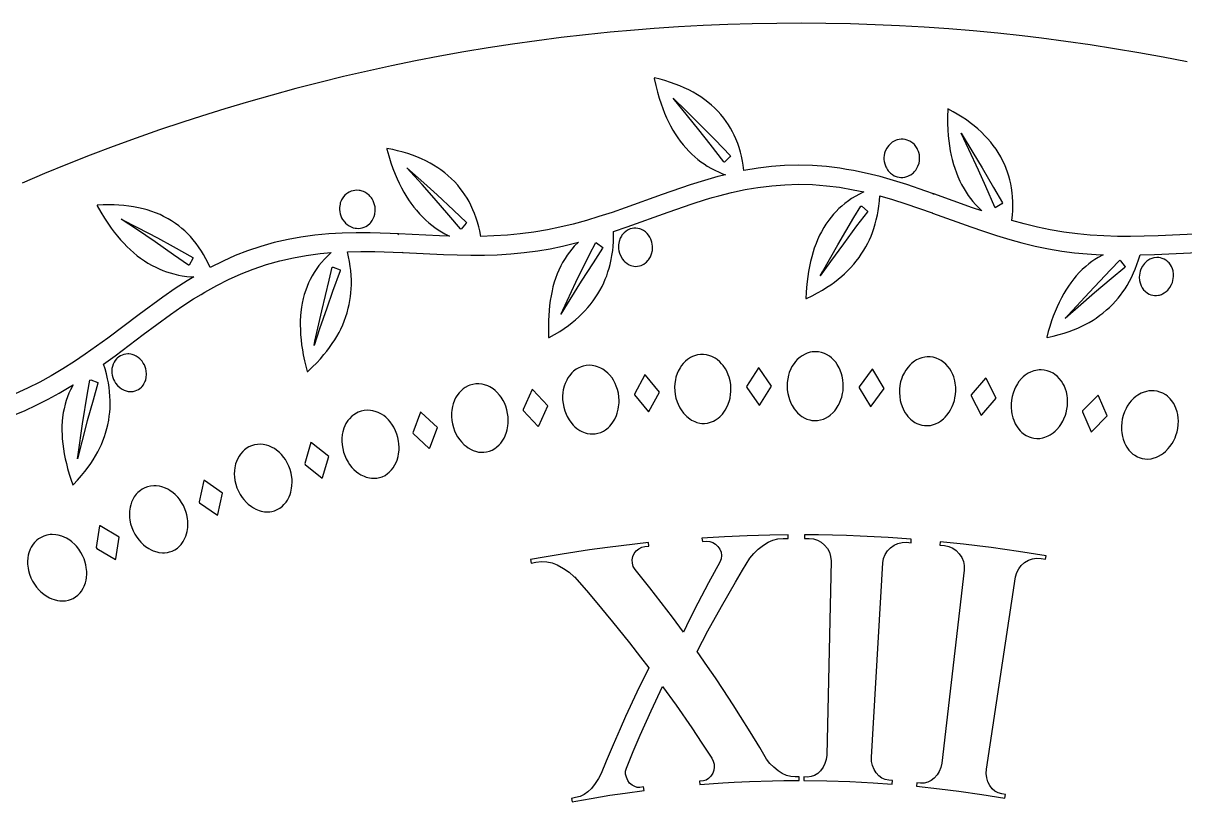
# Model space of a CAD drawing. Header units: millimetres. Extents: x 0 to 240, y 0 to 240.
# Drawn here: x 72.7 to 143.5, y 192.5 to 240 of the extents above; entities that cross this region are included whole.
import ezdxf

# ---------------------------------------------------------------- set-up
doc = ezdxf.new("R2010")
doc.units = ezdxf.units.MM
for name, color, linetype in [('FORME', 5, 'CONTINUOUS'), ('MOTIF-C02', 1, 'CONTINUOUS'), ('TEXTE-C03', 1, 'CONTINUOUS')]:
    doc.layers.add(name, color=color, linetype=linetype)

msp = doc.modelspace()

# ---------------------------------------------------------------- linework, layer by layer
at = {"layer": 'FORME'}
msp.add_lwpolyline([(143.6865, 237.6391), (142.2147, 237.9259), (140.7393, 238.1942), (139.2607, 238.4442), (137.7791, 238.6756), (136.2948, 238.8885), (134.8079, 239.0829), (133.6167, 239.2249), (132.1258, 239.3858), (130.633, 239.528), (129.1385, 239.6515), (127.6426, 239.7564), (126.1455, 239.8425), (124.6475, 239.91), (123.1487, 239.9587), (121.6495, 239.9887), (120.15, 239.9999), (118.6504, 239.9924), (117.1511, 239.9662), (115.6522, 239.9212), (114.154, 239.8575), (112.6567, 239.7751), (111.1606, 239.674), (109.9646, 239.5796), (108.4711, 239.4449), (106.9795, 239.2915), (105.4898, 239.1195), (104.0024, 238.9289), (102.5175, 238.7197), (101.0353, 238.4919), (99.5561, 238.2457), (98.0801, 237.981), (96.6075, 237.6979), (95.1386, 237.3964), (93.6736, 237.0766), (92.2126, 236.7384), (90.756, 236.3821), (89.304, 236.0076), (87.8567, 235.6149), (86.4145, 235.2042), (84.9775, 234.7756), (83.546, 234.3289), (82.4049, 233.9588), (80.9838, 233.4801), (79.5688, 232.9837), (78.1601, 232.4697), (76.7579, 231.938), (75.3625, 231.3889), (73.9741, 230.8225), (72.5929, 230.2387)], dxfattribs=at)
at = {"layer": 'MOTIF-C02'}
for points in [[(144.5657, 227.1435), (141.9172, 227.0226), (141.0715, 226.9949), (140.2276, 226.9812), (139.4417, 226.9855), (138.6018, 227.0108), (137.7647, 227.0636), (136.9866, 227.1391), (136.1566, 227.2483), (135.3315, 227.3895), (134.5656, 227.5467), (133.7505, 227.7441), (132.9957, 227.9515), (133.0285, 228.2935), (133.0429, 228.5398), (133.0501, 228.8479), (133.0467, 229.0942), (133.0304, 229.4013), (133.0075, 229.646), (132.9658, 229.9499), (132.9219, 230.1909), (132.8684, 230.4296), (132.8052, 230.6653), (132.7323, 230.8978), (132.6498, 231.1264), (132.5578, 231.3509), (132.4298, 231.6251), (132.3172, 231.8387), (132.1643, 232.0983), (132.0328, 232.2997), (131.8576, 232.5434), (131.7092, 232.7316), (131.5141, 232.9586), (131.351, 233.1334), (131.1389, 233.3435), (130.9185, 233.5445), (130.6905, 233.7363), (130.4555, 233.9195), (130.2143, 234.0941), (129.9674, 234.2604), (129.6644, 234.4496), (129.4068, 234.5988), (129.0923, 234.7683), (129.0752, 234.7323), (129.0633, 234.3007), (129.0658, 233.869), (129.0802, 233.4994), (129.1067, 233.1307), (129.1385, 232.8245), (129.1798, 232.5197), (129.231, 232.2167), (129.2925, 231.9162), (129.3495, 231.6778), (129.4307, 231.3831), (129.504, 231.1503), (129.6062, 230.8637), (129.6966, 230.6384), (129.8204, 230.3626), (129.9283, 230.1471), (130.0739, 229.8848), (130.199, 229.6811), (130.3314, 229.4835), (130.4711, 229.2921), (130.6177, 229.1073), (130.7708, 228.9293), (130.9302, 228.7584), (131.1567, 228.5377), (130.586, 228.7339), (128.2392, 229.5776), (128.2101, 229.5563), (128.2083, 229.5317), (128.2071, 229.589), (127.7467, 229.7497), (126.5906, 230.1429), (125.7732, 230.3981), (124.9485, 230.6317), (124.1718, 230.8259), (123.3321, 231.0042), (122.9091, 231.0767), (122.4855, 231.1475), (121.6897, 231.2451), (120.8331, 231.3095), (119.9742, 231.33), (119.1155, 231.3058), (118.316, 231.2458), (117.5202, 231.1482), (116.6455, 230.9995), (116.5986, 231.3425), (116.5559, 231.5852), (116.4915, 231.886), (116.4309, 232.1243), (116.3433, 232.4186), (116.2635, 232.6506), (116.1512, 232.9355), (116.0512, 233.1588), (115.9423, 233.3774), (115.8243, 233.5908), (115.6975, 233.7987), (115.562, 234.0006), (115.4179, 234.196), (115.2264, 234.4309), (115.0645, 234.6108), (114.8518, 234.8256), (114.6739, 234.989), (114.4428, 235.1827), (114.2513, 235.3292), (114.0045, 235.5019), (113.8016, 235.6317), (113.5419, 235.784), (113.2762, 235.9251), (113.0051, 236.0557), (112.7293, 236.1761), (112.4494, 236.2867), (112.1658, 236.3878), (111.8215, 236.4974), (111.5316, 236.5794), (111.1808, 236.6671), (111.1722, 236.6282), (111.2633, 236.2063), (111.3683, 235.7878), (111.4701, 235.4325), (111.5834, 235.0809), (111.6871, 234.7914), (111.7997, 234.5055), (111.9215, 234.2239), (112.0529, 233.9471), (112.1651, 233.7296), (112.3144, 233.4632), (112.4413, 233.255), (112.6093, 233.0017), (112.7512, 232.8051), (112.938, 232.5674), (113.0948, 232.3845), (113.2999, 232.1654), (113.471, 231.9982), (113.648, 231.8386), (113.8306, 231.6869), (114.0186, 231.5432), (114.2115, 231.4079), (114.409, 231.2809), (114.6616, 231.1339), (114.8679, 231.0257), (115.1303, 230.9021), (115.3434, 230.8122), (115.5144, 230.7481), (115.057, 230.6331), (114.2322, 230.3997), (113.3606, 230.1269), (111.6498, 229.5386), (109.398, 228.7281), (108.5981, 228.4523), (107.7957, 228.1905), (107.0434, 227.963), (106.2334, 227.7396), (105.418, 227.5433), (104.6521, 227.386), (103.8268, 227.2458), (102.9968, 227.1375), (102.2186, 227.062), (101.3814, 227.0103), (100.5991, 226.9861), (100.5296, 227.3226), (100.4708, 227.5621), (100.3868, 227.8586), (100.311, 228.093), (100.2049, 228.3818), (100.1108, 228.6088), (99.9815, 228.8869), (99.8685, 229.1042), (99.747, 229.3165), (99.6172, 229.5232), (99.479, 229.7238), (99.3327, 229.918), (99.1786, 230.1054), (98.9755, 230.3296), (98.8049, 230.5006), (98.5823, 230.7036), (98.3973, 230.8573), (98.158, 231.0385), (97.9607, 231.1747), (97.7075, 231.334), (97.5001, 231.453), (97.2355, 231.5912), (96.9656, 231.7182), (96.6911, 231.8344), (96.4127, 231.9402), (96.1307, 232.0359), (95.8457, 232.1221), (95.5004, 232.2136), (95.2103, 232.2803), (94.8598, 232.3495), (94.854, 232.31), (94.97, 231.8941), (95.0996, 231.4823), (95.2223, 231.1334), (95.3562, 230.7888), (95.4769, 230.5056), (95.6062, 230.2265), (95.7444, 229.9521), (95.8918, 229.6831), (96.0165, 229.4721), (96.181, 229.2144), (96.3196, 229.0136), (96.5018, 228.7698), (96.6545, 228.5812), (96.8542, 228.3542), (97.0208, 228.18), (97.2372, 227.9722), (97.4168, 227.8145), (97.6016, 227.6647), (97.7915, 227.523), (97.986, 227.3895), (98.1848, 227.2647), (98.3875, 227.1483), (98.6691, 227.0041), (98.0658, 227.0234), (95.5746, 227.138), (95.5531, 227.109), (95.5586, 227.085), (95.5405, 227.1394), (95.0533, 227.1572), (93.8326, 227.1922), (92.9763, 227.1951), (92.1194, 227.1752), (91.3199, 227.1319), (90.465, 227.0547), (90.0394, 226.9993), (89.6137, 226.9421), (88.8246, 226.8009), (87.987, 226.6098), (87.1603, 226.3763), (86.3468, 226.1001), (85.6005, 225.8071), (84.8689, 225.4793), (84.0769, 225.0794), (83.931, 225.3933), (83.8186, 225.6125), (83.6684, 225.8811), (83.5402, 226.091), (83.3698, 226.3464), (83.2251, 226.5445), (83.0339, 226.7836), (82.8725, 226.9675), (82.704, 227.1443), (82.5284, 227.3135), (82.3459, 227.4747), (82.1569, 227.6277), (81.9616, 227.7721), (81.7094, 227.9401), (81.5016, 228.0642), (81.2351, 228.2067), (81.017, 228.3105), (80.739, 228.4274), (80.5128, 228.511), (80.226, 228.6033), (79.9939, 228.6675), (79.7009, 228.7364), (79.4054, 228.793), (79.1078, 228.8379), (78.8088, 228.8716), (78.5087, 228.8948), (78.208, 228.9079), (77.8466, 228.9111), (77.5455, 228.904), (77.1844, 228.8843), (77.1876, 228.8446), (77.399, 228.4684), (77.6227, 228.0994), (77.8247, 227.7898), (78.0366, 227.4873), (78.2211, 227.2413), (78.4129, 227.0013), (78.6123, 226.7681), (78.8195, 226.5423), (78.9908, 226.3675), (79.212, 226.1569), (79.3946, 225.9955), (79.6298, 225.8029), (79.8234, 225.6568), (80.0719, 225.4848), (80.2757, 225.3562), (80.5362, 225.2073), (80.749, 225.0979), (80.9651, 224.9976), (81.1844, 224.9065), (81.4064, 224.8246), (81.6306, 224.7522), (81.8567, 224.689), (82.1415, 224.623), (82.3705, 224.5805), (82.6577, 224.5396), (82.8878, 224.5166), (83.0701, 224.5058), (82.667, 224.261), (81.9476, 223.7949), (81.1952, 223.2773), (79.7337, 222.2109), (77.8209, 220.7727), (77.1378, 220.2733), (76.4482, 219.7866), (75.7964, 219.3474), (75.0882, 218.8952), (74.3669, 218.4673), (73.6814, 218.0913), (72.9341, 217.714), (72.1728, 217.3659)], [(71.9786, 216.0228), (72.743, 216.3428), (73.4948, 216.69), (74.1844, 217.0389), (74.8624, 217.4112), (75.5753, 217.8358), (75.7097, 217.9225), (75.5474, 217.6123), (75.453, 217.4017), (75.3679, 217.1861), (75.2924, 216.966), (75.2265, 216.7418), (75.1576, 216.4565), (75.1134, 216.2247), (75.0715, 215.9314), (75.0483, 215.6946), (75.0319, 215.3962), (75.0286, 215.1562), (75.0361, 214.8553), (75.051, 214.6141), (75.0801, 214.3126), (75.1202, 214.0114), (75.1706, 213.7109), (75.2306, 213.4115), (75.2995, 213.1134), (75.3767, 212.8168), (75.4795, 212.4631), (75.5729, 212.1703), (75.6935, 211.8213), (75.7261, 211.8319), (75.9826, 212.1038), (76.2306, 212.3862), (76.4354, 212.6371), (76.6321, 212.8966), (76.7893, 213.1199), (76.9397, 213.3495), (77.0828, 213.5858), (77.2177, 213.8289), (77.3193, 214.0283), (77.438, 214.2837), (77.5256, 214.4929), (77.6255, 214.7604), (77.6973, 214.9789), (77.7761, 215.2575), (77.8301, 215.4845), (77.8859, 215.7728), (77.9208, 216.0066), (77.9469, 216.243), (77.964, 216.4815), (77.9723, 216.7216), (77.9716, 216.9629), (77.962, 217.205), (77.9378, 217.5081), (77.9088, 217.7504), (77.861, 218.0527), (77.8139, 218.2935), (77.7444, 218.5927), (77.6635, 218.8897), (77.5723, 219.1834), (78.2758, 219.6996), (79.979, 220.9884), (80.8136, 221.608), (81.6563, 222.2209), (82.354, 222.7024), (83.0652, 223.1654), (83.5162, 223.4404), (83.7424, 223.5771), (84.484, 223.9916), (85.1918, 224.3499), (85.9665, 224.6997), (86.7049, 224.9899), (87.5099, 225.2632), (88.3282, 225.4935), (89.1572, 225.6817), (89.9382, 225.8207), (90.781, 225.9304), (91.4578, 225.9906), (91.2108, 225.7609), (91.0503, 225.5957), (90.859, 225.3797), (90.7139, 225.1993), (90.5431, 224.9646), (90.4154, 224.7697), (90.2962, 224.5685), (90.1857, 224.3616), (90.0842, 224.1492), (89.9918, 223.9317), (89.9089, 223.7096), (89.8183, 223.4261), (89.7564, 223.1952), (89.692, 222.9023), (89.6507, 222.665), (89.6116, 222.3655), (89.5898, 222.1241), (89.5741, 221.8207), (89.5704, 221.577), (89.5761, 221.2717), (89.5928, 220.9662), (89.6197, 220.6608), (89.6562, 220.356), (89.7015, 220.0519), (89.7552, 219.7489), (89.8297, 219.3868), (89.992, 218.7283), (90.0254, 218.7375), (90.3038, 218.9984), (90.5745, 219.2702), (90.7996, 219.5127), (91.0174, 219.7641), (91.1927, 219.981), (91.3619, 220.2047), (91.5241, 220.4355), (91.6788, 220.6736), (91.7967, 220.8692), (91.936, 221.1205), (92.0407, 221.3267), (92.1622, 221.591), (92.2515, 221.8074), (92.3527, 222.084), (92.4249, 222.3097), (92.5035, 222.5971), (92.5569, 222.8308), (92.6017, 223.0674), (92.6376, 223.3065), (92.6645, 223.5477), (92.6824, 223.7905), (92.6915, 224.0346), (92.6904, 224.3408), (92.6798, 224.586), (92.6548, 224.8924), (92.6256, 225.1369), (92.5782, 225.4413), (92.5192, 225.744), (92.4484, 226.0469), (93.2672, 226.0637), (94.115, 226.0585), (95.8059, 226.0015), (95.8004, 226.0256), (95.8396, 226), (98.3057, 225.88), (99.1428, 225.8503), (99.9781, 225.8345), (100.8113, 225.838), (101.587, 225.8609), (102.4153, 225.9113), (103.24, 225.9918), (104.0607, 226.102), (104.8226, 226.232), (105.5802, 226.3881), (106.3866, 226.5836), (106.5406, 226.6269), (106.294, 226.3783), (106.1417, 226.2049), (105.9969, 226.0239), (105.8599, 225.8359), (105.7308, 225.6411), (105.5809, 225.3887), (105.4703, 225.1803), (105.3438, 224.9124), (105.2518, 224.6929), (105.1482, 224.4126), (105.0743, 224.1842), (104.9928, 223.8944), (104.9359, 223.6596), (104.8748, 223.3629), (104.8244, 223.0633), (104.784, 222.7613), (104.7531, 222.4575), (104.7311, 222.1523), (104.7175, 221.8462), (104.7114, 221.4779), (104.7143, 221.1705), (104.7267, 220.8015), (104.761, 220.802), (105.0863, 220.9862), (105.4065, 221.183), (105.6761, 221.3624), (105.9406, 221.5524), (106.1566, 221.7194), (106.368, 221.8945), (106.5743, 222.0782), (106.775, 222.2707), (106.9309, 222.4312), (107.1195, 222.6403), (107.2649, 222.8144), (107.4392, 223.0405), (107.5722, 223.2282), (107.7296, 223.4712), (107.8482, 223.6721), (107.9864, 223.9312), (108.0887, 224.1444), (108.1833, 224.3626), (108.27, 224.5854), (108.3486, 224.8124), (108.4191, 225.0432), (108.4813, 225.2774), (108.5475, 225.5741), (108.5912, 225.8143), (108.6347, 226.1171), (108.6606, 226.3611), (108.6824, 226.6676), (108.6927, 226.9752), (108.692, 227.2827), (109.5165, 227.5687), (112.0132, 228.4723), (113.4899, 228.9815), (114.2986, 229.236), (114.7062, 229.3531), (115.1146, 229.4688), (115.8831, 229.6626), (116.714, 229.8401), (117.235, 229.9299), (117.4959, 229.9738), (118.3392, 230.0797), (119.1304, 230.1394), (119.9802, 230.1633), (120.83, 230.1422), (121.6776, 230.0777), (122.465, 229.9802), (123.3027, 229.8366), (123.9672, 229.6947), (123.6634, 229.548), (123.4614, 229.4375), (123.2149, 229.2875), (123.023, 229.1579), (122.7906, 228.9839), (122.6112, 228.8352), (122.438, 228.6782), (122.2714, 228.5131), (122.1118, 228.34), (121.9594, 228.1594), (121.8147, 227.9716), (121.6446, 227.7274), (121.5173, 227.5251), (121.3695, 227.2641), (121.2601, 227.0495), (121.1344, 226.7749), (121.0425, 226.5506), (120.938, 226.2653), (120.8626, 226.0335), (120.7781, 225.7401), (120.704, 225.4432), (120.6397, 225.1435), (120.5847, 224.8415), (120.5384, 224.5375), (120.5004, 224.2321), (120.4649, 223.8642), (120.4431, 223.5567), (120.4258, 223.1871), (120.4605, 223.1861), (120.8034, 223.3533), (121.1423, 223.5333), (121.4288, 223.6986), (121.7111, 223.8747), (121.9425, 224.0302), (122.1701, 224.1942), (122.3931, 224.3669), (122.6111, 224.5487), (122.7814, 224.701), (122.9886, 224.8999), (123.1494, 225.0662), (123.3434, 225.2829), (123.4925, 225.4634), (123.6708, 225.6978), (123.8063, 225.8923), (123.9662, 226.1437), (124.0861, 226.3513), (124.1985, 226.5642), (124.3033, 226.7821), (124.4001, 227.0047), (124.4889, 227.2314), (124.5695, 227.462), (124.6587, 227.7548), (124.7208, 227.9923), (124.7872, 228.2925), (124.8314, 228.5347), (124.8759, 228.8396), (124.9086, 229.1461), (124.9303, 229.4565), (125.7177, 229.2312), (126.5262, 228.9764), (128.1252, 228.4235), (128.1271, 228.4481), (128.157, 228.4121), (130.4782, 227.5706), (131.2694, 227.2955), (132.0629, 227.0342), (132.8601, 226.7919), (133.6081, 226.5851), (134.4144, 226.3891), (135.2262, 226.223), (136.043, 226.0864), (136.8093, 225.9861), (137.5792, 225.9119), (138.4075, 225.861), (138.5674, 225.857), (138.2585, 225.6922), (138.0618, 225.5713), (137.8701, 225.4411), (137.6837, 225.3018), (137.503, 225.1536), (137.2854, 224.9566), (137.1183, 224.7901), (136.9184, 224.5715), (136.7658, 224.3888), (136.5842, 224.1514), (136.4463, 223.955), (136.283, 223.7022), (136.1594, 223.4945), (136.0135, 223.229), (135.877, 222.9575), (135.7494, 222.6809), (135.6304, 222.3997), (135.5194, 222.1146), (135.4161, 221.826), (135.3017, 221.4759), (135.2139, 221.1814), (135.117, 220.8251), (135.1499, 220.8155), (135.5151, 220.8956), (135.879, 220.9893), (136.1895, 221.0812), (136.4984, 221.1848), (136.7539, 221.2807), (137.0076, 221.3857), (137.2589, 221.5004), (137.5073, 221.6253), (137.7036, 221.7327), (137.9455, 221.8769), (138.1358, 222.0004), (138.369, 222.165), (138.5513, 222.3052), (138.7735, 222.491), (138.9459, 222.6481), (139.1544, 222.8549), (139.315, 223.0285), (139.4697, 223.2091), (139.6182, 223.3964), (139.7603, 223.5902), (139.8956, 223.79), (140.0241, 223.9954), (140.1748, 224.2595), (140.2874, 224.476), (140.4182, 224.7526), (140.5149, 224.9781), (140.626, 225.2646), (140.7265, 225.5554), (140.8166, 225.8495), (141.6887, 225.8797), (144.3408, 226.0074)]]:
    msp.add_lwpolyline(points, dxfattribs=at)
for points in [[(115.4137, 231.5341), (114.5775, 232.6233), (113.8973, 233.4901), (113.2073, 234.3529), (112.3309, 235.4254), (113.1234, 234.6524), (114.0997, 233.6785), (114.8691, 232.8936), (115.8163, 231.9051), (115.7911, 231.8454), (115.4519, 231.5142)], [(131.9443, 228.763), (131.3963, 230.0228), (130.947, 231.0287), (130.3719, 232.2836), (129.9009, 233.2855), (130.6199, 232.1084), (131.1832, 231.1634), (131.8724, 229.9785), (132.4117, 229.0275), (132.3742, 228.9755), (131.9762, 228.7346)], [(126.3414, 230.5849), (126.462, 230.6012), (126.5842, 230.6333), (126.6451, 230.6555), (126.7648, 230.7123), (126.8228, 230.7468), (126.9336, 230.8276), (126.9856, 230.8734), (127.035, 230.9227), (127.1248, 231.0301), (127.2012, 231.147), (127.2629, 231.2706), (127.3275, 231.4617), (127.3523, 231.5889), (127.3637, 231.7134), (127.3624, 231.8406), (127.3474, 231.9715), (127.3173, 232.1036), (127.2964, 232.1693), (127.2428, 232.2979), (127.2102, 232.3601), (127.1337, 232.478), (127.0436, 232.5852), (126.9419, 232.6791), (126.8875, 232.7206), (126.7734, 232.7915), (126.7144, 232.8209), (126.5944, 232.8672), (126.474, 232.8975), (126.3556, 232.9128), (126.2375, 232.9143), (126.1151, 232.9015), (125.9908, 232.8729), (125.9287, 232.8525), (125.8064, 232.799), (125.6892, 232.7289), (125.5798, 232.6431), (125.4812, 232.5433), (125.3953, 232.432), (125.3578, 232.3729), (125.2677, 232.1862), (125.2269, 232.0579), (125.2009, 231.9298), (125.1888, 231.8044), (125.1893, 231.6785), (125.2031, 231.5485), (125.2316, 231.4169), (125.3029, 231.2226), (125.3343, 231.1602), (125.408, 231.0412), (125.45, 230.9853), (125.4951, 230.9323), (125.5936, 230.8362), (125.7012, 230.7546), (125.8151, 230.6888), (125.8735, 230.6619), (125.9916, 230.6205), (126.1093, 230.5945), (126.2245, 230.583)], [(99.3552, 227.4516), (98.6403, 228.286), (97.7344, 229.3228), (96.9999, 230.147), (96.0695, 231.1708), (97.1036, 230.258), (97.9204, 229.5211), (98.9282, 228.5919), (99.7238, 227.8422), (99.7033, 227.7814), (99.3941, 227.4339)], [(93.2396, 227.4818), (93.3531, 227.5047), (93.4642, 227.541), (93.5746, 227.5923), (93.682, 227.6589), (93.8312, 227.7875), (93.8765, 227.8377), (93.9586, 227.9475), (94.0274, 228.0684), (94.0816, 228.1974), (94.1201, 228.3316), (94.1482, 228.5359), (94.148, 228.6696), (94.1343, 228.7984), (94.1084, 228.9207), (94.0697, 229.0419), (94.0168, 229.1625), (93.9491, 229.28), (93.9098, 229.3366), (93.8207, 229.4437), (93.7711, 229.4934), (93.6633, 229.5836), (93.5456, 229.6594), (93.4207, 229.7193), (93.3565, 229.7428), (93.2266, 229.777), (93.1616, 229.7877), (93.0332, 229.7966), (92.9093, 229.79), (92.7917, 229.7697), (92.6783, 229.7364), (92.5652, 229.6881), (92.4548, 229.6242), (92.4015, 229.5863), (92.3004, 229.4991), (92.209, 229.3975), (92.1298, 229.2833), (92.0955, 229.2223), (92.0649, 229.159), (92.0157, 229.0273), (91.9972, 228.9597), (91.9662, 228.7548), (91.965, 228.6201), (91.978, 228.49), (92.0033, 228.3667), (92.0409, 228.2465), (92.0925, 228.1264), (92.1584, 228.009), (92.2839, 227.8444), (92.3323, 227.794), (92.4378, 227.702), (92.5531, 227.6236), (92.6756, 227.5608), (92.8024, 227.5145), (92.9306, 227.4852), (92.9943, 227.4768), (93.1195, 227.4719)], [(121.4286, 224.8151), (122.3732, 226.4766), (123.3466, 228.1295), (123.7726, 228.8352), (123.8308, 228.8204), (124.1864, 228.5239), (124.1749, 228.4799), (123.5174, 227.6194), (122.7098, 226.5382), (121.918, 225.451), (121.296, 224.577)], [(82.7422, 225.2271), (81.8471, 225.8635), (80.7167, 226.6493), (79.5733, 227.4245), (78.6493, 228.0368), (79.6346, 227.5318), (80.8545, 226.889), (81.8211, 226.3657), (83.0175, 225.7003), (83.0111, 225.6358), (82.7846, 225.2194)], [(110.1525, 225.1601), (110.2624, 225.1789), (110.3737, 225.2125), (110.5384, 225.2927), (110.6429, 225.3662), (110.6926, 225.4088), (110.7852, 225.5047), (110.8276, 225.5577), (110.8669, 225.6136), (110.9359, 225.7328), (111.0128, 225.9247), (111.0566, 226.1233), (111.068, 226.2543), (111.0665, 226.3815), (111.0531, 226.5057), (111.0267, 226.6325), (110.9606, 226.8226), (110.8984, 226.9451), (110.8221, 227.0606), (110.7327, 227.1662), (110.6836, 227.2144), (110.632, 227.2591), (110.5223, 227.3373), (110.4649, 227.3704), (110.3469, 227.424), (110.2869, 227.4445), (110.1669, 227.4729), (110.0488, 227.4855), (109.9349, 227.4834), (109.8232, 227.4679), (109.7096, 227.4375), (109.5409, 227.362), (109.4333, 227.2914), (109.333, 227.2051), (109.2424, 227.1045), (109.2015, 227.0494), (109.1639, 226.9916), (109.0993, 226.8691), (109.0304, 226.674), (108.9954, 226.4747), (108.9897, 226.3442), (108.9966, 226.2185), (109.0156, 226.094), (109.0478, 225.9675), (109.1224, 225.7795), (109.2285, 225.6023), (109.3155, 225.4953), (109.3633, 225.4461), (109.4136, 225.4002), (109.5206, 225.3193), (109.634, 225.2541), (109.751, 225.2055), (109.9274, 225.1635), (110.0422, 225.1548)], [(105.5878, 222.4752), (106.3925, 224.1802), (107.2294, 225.8792), (107.5979, 226.6054), (107.6559, 226.5932), (108.0271, 226.3158), (108.0194, 226.2714), (107.4349, 225.3788), (106.7196, 224.2587), (106.0215, 223.1341), (105.4754, 222.2311)], [(136.4331, 222.1706), (137.7047, 223.5627), (139.0052, 224.9395), (139.5714, 225.5247), (139.6232, 225.496), (139.8962, 225.1216), (139.8757, 225.0814), (139.0541, 224.4008), (138.0405, 223.5413), (137.0419, 222.6724), (136.2539, 221.9705)], [(141.9335, 223.3903), (141.9943, 223.4037), (142.1158, 223.4432), (142.1759, 223.4692), (142.2927, 223.5336), (142.3487, 223.5717), (142.4028, 223.6134), (142.5039, 223.707), (142.6339, 223.8678), (142.7343, 224.0446), (142.7839, 224.1665), (142.8199, 224.2884), (142.8437, 224.4111), (142.8558, 224.54), (142.8547, 224.6735), (142.8254, 224.8766), (142.7865, 225.0094), (142.7322, 225.1367), (142.6633, 225.2552), (142.5816, 225.3622), (142.5365, 225.4108), (142.4395, 225.4968), (142.3883, 225.534), (142.282, 225.5966), (142.1728, 225.6433), (142.0634, 225.6751), (141.952, 225.693), (141.8345, 225.6974), (141.6511, 225.6751), (141.5275, 225.6393), (141.4061, 225.5864), (141.2899, 225.517), (141.2346, 225.4764), (141.1817, 225.4322), (141.0838, 225.3342), (140.9604, 225.1681), (140.8682, 224.988), (140.8244, 224.865), (140.7939, 224.7429), (140.7754, 224.6183), (140.7688, 224.4879), (140.7847, 224.2862), (140.8137, 224.1518), (140.8854, 223.9577), (140.9512, 223.838), (141.0296, 223.7291), (141.1187, 223.6335), (141.2672, 223.5178), (141.3724, 223.4603), (141.4795, 223.4182), (141.5865, 223.3908), (141.697, 223.3763), (141.8133, 223.3756)], [(90.4703, 220.5795), (90.8832, 222.4456), (91.3262, 224.312), (91.5253, 225.1119), (91.5852, 225.115), (92.0124, 224.9365), (92.0144, 224.8911), (91.5478, 223.6208), (91.1867, 222.6037), (90.7505, 221.3315), (90.4138, 220.313)], [(79.2581, 217.5107), (79.3775, 217.5224), (79.4897, 217.5479), (79.5935, 217.5855), (79.693, 217.6359), (79.7894, 217.7009), (79.8805, 217.7807), (79.9232, 217.826), (80.0014, 217.927), (80.0363, 217.9823), (80.0965, 218.1014), (80.1214, 218.1645), (80.1425, 218.2294), (80.1733, 218.3637), (80.1902, 218.5698), (80.1735, 218.7723), (80.1458, 218.901), (80.1069, 219.022), (80.0575, 219.1368), (79.9949, 219.2501), (79.9188, 219.3598), (79.7802, 219.5111), (79.6732, 219.599), (79.5566, 219.6735), (79.433, 219.7326), (79.3051, 219.775), (79.2405, 219.7897), (79.1119, 219.8062), (79.0486, 219.8081), (78.9255, 219.7999), (78.809, 219.777), (78.7008, 219.7415), (78.5986, 219.6937), (78.4991, 219.6312), (78.4045, 219.5537), (78.36, 219.5093), (78.2781, 219.4101), (78.2076, 219.2981), (78.1508, 219.1753), (78.109, 219.0443), (78.0834, 218.9082), (78.0766, 218.8392), (78.0799, 218.6334), (78.1003, 218.5006), (78.1333, 218.3743), (78.177, 218.2562), (78.2318, 218.1428), (78.2999, 218.0314), (78.4266, 217.8737), (78.5802, 217.7358), (78.6949, 217.6591), (78.8167, 217.5972), (78.9428, 217.5514), (79.0703, 217.5226), (79.1964, 217.5106)], [(114.4211, 215.5865), (114.5992, 215.6311), (114.7779, 215.7021), (114.8955, 215.7647), (115.0668, 215.8815), (115.1759, 215.9744), (115.3291, 216.1347), (115.4226, 216.2545), (115.5081, 216.3834), (115.6199, 216.5909), (115.6825, 216.7365), (115.7577, 216.9623), (115.7953, 217.1155), (115.833, 217.3456), (115.8462, 217.4974), (115.8495, 217.7194), (115.8339, 217.9384), (115.798, 218.1628), (115.7401, 218.3888), (115.6888, 218.5382), (115.5923, 218.7564), (115.5154, 218.8958), (115.3819, 219.0919), (115.2819, 219.2121), (115.1742, 219.3222), (115.0004, 219.4664), (114.8782, 219.5475), (114.6886, 219.6454), (114.56, 219.6947), (114.3669, 219.7451), (114.177, 219.7685), (113.9936, 219.7673), (113.8106, 219.7425), (113.6867, 219.7118), (113.5007, 219.6434), (113.3783, 219.5822), (113.2004, 219.4669), (113.0875, 219.3748), (112.9295, 219.2149), (112.8337, 219.0951), (112.7465, 218.966), (112.6337, 218.7578), (112.5713, 218.6114), (112.4976, 218.3844), (112.4619, 218.2302), (112.4277, 217.9986), (112.4155, 217.7705), (112.4231, 217.5499), (112.4496, 217.3308), (112.4966, 217.1073), (112.5652, 216.8836), (112.6233, 216.7367), (112.7286, 216.5232), (112.8105, 216.3876), (112.9493, 216.198), (113.0515, 216.0827), (113.1602, 215.9776), (113.3333, 215.841), (113.4535, 215.7649), (113.6382, 215.6741), (113.7625, 215.6292), (113.948, 215.5846), (114.0695, 215.5693), (114.2465, 215.5666)], [(121.1339, 215.7425), (121.3147, 215.7745), (121.4979, 215.8328), (121.6196, 215.8869), (121.7987, 215.9915), (121.914, 216.0765), (122.078, 216.2257), (122.1797, 216.3387), (122.2741, 216.4612), (122.4001, 216.6603), (122.4728, 216.8013), (122.5636, 217.0212), (122.6118, 217.1714), (122.6656, 217.3983), (122.6894, 217.5487), (122.7082, 217.77), (122.708, 217.9896), (122.6879, 218.2159), (122.6461, 218.4454), (122.6053, 218.598), (122.5244, 218.8225), (122.4573, 218.9669), (122.338, 219.1719), (122.2467, 219.2988), (122.1469, 219.4162), (121.9836, 219.5722), (121.8674, 219.6617), (121.6852, 219.7726), (121.5604, 219.8309), (121.3713, 219.8946), (121.1835, 219.9313), (121.0004, 219.9429), (120.8161, 219.931), (120.6904, 219.9091), (120.5001, 219.8539), (120.3737, 219.8014), (120.1882, 219.6989), (120.069, 219.6149), (119.9002, 219.4665), (119.7962, 219.3537), (119.7002, 219.231), (119.5731, 219.0313), (119.5006, 218.8896), (119.4112, 218.6682), (119.3647, 218.517), (119.3144, 218.2883), (119.2862, 218.0617), (119.2784, 217.8411), (119.2894, 217.6206), (119.3206, 217.3944), (119.3735, 217.1665), (119.4211, 217.0158), (119.5112, 216.7954), (119.5833, 216.6545), (119.7086, 216.4556), (119.8024, 216.3334), (119.9035, 216.2209), (120.0665, 216.0726), (120.1812, 215.9882), (120.359, 215.8847), (120.4799, 215.8312), (120.6618, 215.7737), (120.782, 215.75), (120.9583, 215.7348)], [(107.563, 214.9284), (107.7358, 214.9605), (107.9104, 215.0175), (108.0836, 215.1008), (108.1965, 215.1714), (108.3592, 215.3), (108.4615, 215.4003), (108.6031, 215.571), (108.688, 215.6971), (108.7643, 215.8316), (108.8612, 216.0464), (108.9135, 216.1961), (108.9727, 216.4266), (108.9994, 216.582), (109.0209, 216.8142), (109.0235, 216.9665), (109.0112, 217.1883), (108.9803, 217.4056), (108.9287, 217.6269), (108.8552, 217.8484), (108.7935, 217.9937), (108.682, 218.2046), (108.5954, 218.3383), (108.4485, 218.5246), (108.3404, 218.6374), (108.2252, 218.7398), (108.0417, 218.8715), (107.9141, 218.9438), (107.7182, 219.0282), (107.5865, 219.0683), (107.3903, 219.105), (107.1992, 219.1151), (107.0163, 219.101), (106.8355, 219.0634), (106.7141, 219.0242), (106.5333, 218.9429), (106.4156, 218.8733), (106.2462, 218.7458), (106.1399, 218.646), (105.9936, 218.4754), (105.9063, 218.3492), (105.8284, 218.2143), (105.7305, 217.9987), (105.6785, 217.8483), (105.621, 217.6166), (105.5961, 217.4604), (105.5782, 217.2269), (105.582, 216.9986), (105.6051, 216.7791), (105.6468, 216.5623), (105.7094, 216.3427), (105.7936, 216.1244), (105.8618, 215.9818), (105.9818, 215.7762), (106.073, 215.6467), (106.2248, 215.4673), (106.3348, 215.3594), (106.4506, 215.2622), (106.6328, 215.1381), (106.7581, 215.0706), (106.9487, 214.993), (107.0758, 214.9569), (107.264, 214.9254), (107.3863, 214.9187)], [(128.0237, 215.4469), (128.2105, 215.4922), (128.3357, 215.5376), (128.5216, 215.6294), (128.6427, 215.7061), (128.8167, 215.8435), (128.9261, 215.949), (129.0288, 216.0647), (129.1685, 216.2544), (129.2508, 216.39), (129.3569, 216.603), (129.4155, 216.7494), (129.485, 216.972), (129.5194, 217.1204), (129.5536, 217.3398), (129.5688, 217.5589), (129.5647, 217.7861), (129.5389, 218.0179), (129.509, 218.173), (129.444, 218.4026), (129.3873, 218.5513), (129.2826, 218.7642), (129.2004, 218.8971), (129.1091, 219.0212), (128.9572, 219.1884), (128.8475, 219.2858), (128.6735, 219.4092), (128.5531, 219.476), (128.3689, 219.5529), (128.1841, 219.6026), (128.0023, 219.627), (127.8176, 219.6281), (127.6907, 219.6151), (127.4969, 219.5733), (127.3672, 219.5298), (127.175, 219.4406), (127.0502, 219.3652), (126.8715, 219.2289), (126.7598, 219.1237), (126.6554, 219.008), (126.5146, 218.8177), (126.4324, 218.6814), (126.3277, 218.4669), (126.2707, 218.3192), (126.2045, 218.0947), (126.1605, 217.8706), (126.1372, 217.6511), (126.1328, 217.4304), (126.1481, 217.2025), (126.1848, 216.9715), (126.2217, 216.8179), (126.2962, 216.5917), (126.3583, 216.446), (126.4692, 216.2388), (126.5543, 216.1104), (126.6472, 215.9911), (126.7995, 215.8317), (126.9079, 215.7395), (127.0781, 215.6238), (127.1949, 215.5619), (127.3723, 215.4918), (127.4905, 215.4597), (127.6654, 215.4323), (127.841, 215.4276)], [(110.8471, 216.2942), (111.4827, 217.4723), (110.636, 218.5152), (110.5959, 218.5394), (109.9612, 217.3554), (109.9669, 217.2999), (110.8131, 216.263)], [(117.6183, 216.6989), (118.3348, 217.8296), (117.5633, 218.9293), (117.525, 218.9562), (116.8088, 217.8196), (116.8107, 217.7638), (117.5822, 216.6701)], [(124.4011, 216.6281), (125.1951, 217.7057), (124.5027, 218.8568), (124.4663, 218.8863), (123.6722, 217.8027), (123.6702, 217.747), (124.3631, 216.6019)], [(131.1624, 216.0821), (132.0299, 217.1014), (131.4198, 218.2982), (131.3856, 218.3302), (130.5176, 217.3049), (130.5116, 217.2494), (131.1226, 216.0586)], [(134.6932, 214.6498), (134.8828, 214.682), (135.0108, 214.7185), (135.2027, 214.797), (135.3288, 214.865), (135.5121, 214.9899), (135.6286, 215.0875), (135.7392, 215.1957), (135.8918, 215.3752), (135.9835, 215.5046), (136.1042, 215.7097), (136.1729, 215.8516), (136.2579, 216.0688), (136.3025, 216.2144), (136.3521, 216.4309), (136.3826, 216.6484), (136.3943, 216.8753), (136.3849, 217.1084), (136.3659, 217.2652), (136.3172, 217.4988), (136.271, 217.6511), (136.1815, 217.8708), (136.1088, 218.0092), (136.0264, 218.1394), (135.8866, 218.3168), (135.784, 218.4216), (135.6191, 218.5569), (135.5037, 218.632), (135.3253, 218.7216), (135.1445, 218.7841), (134.9649, 218.8213), (134.7807, 218.8352), (134.6531, 218.8311), (134.457, 218.803), (134.3245, 218.7688), (134.1265, 218.6932), (133.9967, 218.6267), (133.8089, 218.5034), (133.6901, 218.4062), (133.5779, 218.2982), (133.4241, 218.1181), (133.3325, 217.988), (133.2131, 217.7813), (133.1459, 217.638), (133.0641, 217.4186), (133.0045, 217.1982), (132.9659, 216.9808), (132.946, 216.761), (132.9452, 216.5327), (132.9657, 216.2996), (132.9918, 216.1437), (133.0502, 215.9129), (133.1019, 215.7632), (133.1981, 215.5488), (133.2739, 215.4147), (133.3583, 215.2892), (133.499, 215.1195), (133.6007, 215.02), (133.7624, 214.8926), (133.8746, 214.8227), (134.0466, 214.7403), (134.1623, 214.7), (134.3348, 214.6604), (134.5097, 214.6434)], [(76.023, 213.6744), (76.2894, 215.5409), (76.5883, 217.4111), (76.7264, 218.2136), (76.7855, 218.219), (77.2219, 218.0634), (77.2276, 218.0187), (76.9322, 216.9935), (76.5788, 215.7124), (76.2433, 214.4319), (75.9875, 213.4081)], [(100.765, 213.8013), (100.9406, 213.8233), (101.1108, 213.8675), (101.2809, 213.9365), (101.4479, 214.0318), (101.5556, 214.1102), (101.7089, 214.2498), (101.8039, 214.3571), (101.9331, 214.5373), (102.009, 214.669), (102.0757, 214.8085), (102.1573, 215.0296), (102.199, 215.1826), (102.2419, 215.4167), (102.2576, 215.5736), (102.2628, 215.8067), (102.2547, 215.9588), (102.2269, 216.1792), (102.1808, 216.3938), (102.1139, 216.611), (102.025, 216.8267), (101.9533, 216.9674), (101.8273, 217.17), (101.7316, 217.2972), (101.572, 217.4728), (101.4562, 217.5777), (101.3341, 217.6718), (101.1418, 217.7903), (101.0095, 217.8535), (100.8082, 217.9239), (100.6739, 217.9548), (100.4757, 217.9776), (100.2844, 217.9742), (100.1029, 217.9474), (99.9251, 217.8972), (99.8068, 217.8496), (99.6322, 217.7558), (99.5196, 217.6781), (99.3595, 217.5391), (99.2605, 217.4321), (99.1265, 217.2517), (99.0483, 217.1196), (98.98, 216.9796), (98.8975, 216.7577), (98.8562, 216.6041), (98.815, 216.3689), (98.8012, 216.2112), (98.7997, 215.9771), (98.8195, 215.7496), (98.8579, 215.5322), (98.9147, 215.319), (98.9925, 215.1043), (99.0918, 214.8924), (99.1698, 214.755), (99.3039, 214.5583), (99.4039, 214.4355), (99.568, 214.2671), (99.6852, 214.1673), (99.8076, 214.0784), (99.998, 213.9674), (100.1277, 213.9088), (100.3233, 213.8448), (100.4527, 213.8177), (100.6426, 213.7994)], [(104.121, 215.416), (104.6724, 216.6357), (103.7547, 217.6167), (103.713, 217.6381), (103.1628, 216.4125), (103.1724, 216.3575), (104.0893, 215.3825)], [(137.8687, 215.0635), (138.8056, 216.0195), (138.2808, 217.2561), (138.249, 217.2904), (137.3112, 216.3285), (137.3013, 216.2736), (137.8274, 215.0429)], [(141.4818, 213.4061), (141.6121, 213.4336), (141.8091, 213.4985), (141.9396, 213.5575), (142.1312, 213.6692), (142.2542, 213.7584), (142.3721, 213.8586), (142.537, 214.0269), (142.6375, 214.1496), (142.7722, 214.3457), (142.8507, 214.4825), (142.9507, 214.6932), (143.0055, 214.8353), (143.0701, 215.0478), (143.1157, 215.2626), (143.1434, 215.4881), (143.1503, 215.7213), (143.1423, 215.879), (143.1101, 216.1154), (143.0747, 216.2707), (143.0008, 216.4961), (142.938, 216.6392), (142.865, 216.7749), (142.7379, 216.9616), (142.643, 217.0734), (142.4879, 217.2199), (142.378, 217.3029), (142.2064, 217.4048), (142.0304, 217.4798), (141.8538, 217.5295), (141.6711, 217.5563), (141.5436, 217.5612), (141.3459, 217.5469), (141.2114, 217.522), (141.0085, 217.4605), (140.8744, 217.4033), (140.6784, 217.2934), (140.5531, 217.2048), (140.4336, 217.1049), (140.2675, 216.9361), (140.1671, 216.8127), (140.0334, 216.6149), (139.9564, 216.4766), (139.8594, 216.2635), (139.7845, 216.0478), (139.7307, 215.8337), (139.6955, 215.6158), (139.6788, 215.3881), (139.6828, 215.1541), (139.6979, 214.9968), (139.74, 214.7625), (139.7811, 214.6095), (139.862, 214.3889), (139.9283, 214.2498), (140.0037, 214.1187), (140.1321, 213.9396), (140.2266, 213.8332), (140.3789, 213.6948), (140.486, 213.6172), (140.6518, 213.5229), (140.7644, 213.4746), (140.9336, 213.423), (141.107, 213.3938), (141.2905, 213.3874)], [(94.2384, 212.2226), (94.412, 212.2569), (94.5786, 212.3129), (94.7435, 212.3937), (94.9034, 212.5004), (95.0054, 212.5862), (95.1485, 212.7362), (95.2358, 212.8498), (95.3521, 213.0386), (95.4185, 213.1753), (95.4752, 213.3192), (95.5412, 213.5454), (95.572, 213.701), (95.5984, 213.9375), (95.6031, 214.0951), (95.592, 214.3281), (95.5732, 214.4792), (95.53, 214.6971), (95.469, 214.908), (95.3871, 215.1199), (95.2832, 215.3289), (95.2018, 215.4642), (95.0619, 215.6574), (94.9575, 215.7777), (94.7861, 215.9416), (94.6632, 216.0382), (94.5348, 216.1234), (94.3347, 216.2282), (94.1983, 216.2819), (93.9925, 216.3381), (93.8564, 216.3595), (93.657, 216.3683), (93.4664, 216.3516), (93.2873, 216.3121), (93.1135, 216.2496), (92.9988, 216.1938), (92.8312, 216.088), (92.7243, 216.0026), (92.5744, 215.8527), (92.4831, 215.739), (92.3621, 215.5496), (92.2933, 215.4125), (92.235, 215.268), (92.1682, 215.0409), (92.1378, 214.8847), (92.1132, 214.6472), (92.1105, 214.489), (92.1254, 214.2553), (92.1611, 214.0297), (92.2146, 213.8156), (92.2863, 213.6068), (92.3789, 213.3981), (92.4928, 213.1937), (92.5802, 213.0621), (92.7278, 212.8753), (92.8362, 212.7598), (93.0116, 212.6034), (93.1356, 212.512), (93.2639, 212.4319), (93.4616, 212.3345), (93.5951, 212.2852), (93.7947, 212.235), (93.9257, 212.217), (94.1164, 212.2121)], [(97.4729, 214.0685), (97.9375, 215.3239), (96.9534, 216.2382), (96.9102, 216.2565), (96.4473, 214.9954), (96.4607, 214.9413), (97.4437, 214.0328)], [(87.7175, 210.1714), (87.8385, 210.1904), (88.0092, 210.2367), (88.1715, 210.3043), (88.3304, 210.3964), (88.4824, 210.5141), (88.5781, 210.6068), (88.7103, 210.7665), (88.7894, 210.8859), (88.8922, 211.0825), (88.9489, 211.2234), (88.9954, 211.3709), (89.0453, 211.6013), (89.0652, 211.7586), (89.0749, 211.9964), (89.0686, 212.1539), (89.0411, 212.3855), (89.0119, 212.535), (88.9535, 212.7493), (88.8778, 212.9554), (88.7812, 213.1611), (88.663, 213.3622), (88.5723, 213.4915), (88.4192, 213.6745), (88.3067, 213.7871), (88.1241, 213.9386), (87.9948, 214.0264), (87.8608, 214.1024), (87.6538, 214.1929), (87.514, 214.2369), (87.3047, 214.2785), (87.1675, 214.2903), (86.968, 214.2852), (86.779, 214.2551), (86.6031, 214.2032), (86.4341, 214.1286), (86.3235, 214.0649), (86.1638, 213.9476), (86.0632, 213.8549), (85.9241, 213.6949), (85.841, 213.5751), (85.7336, 213.3777), (85.6746, 213.2361), (85.6266, 213.0879), (85.5759, 212.8566), (85.5564, 212.6987), (85.5486, 212.4601), (85.5569, 212.302), (85.5882, 212.07), (85.6396, 211.8475), (85.708, 211.6376), (85.7941, 211.4344), (85.9011, 211.2327), (86.0291, 211.0368), (86.1256, 210.9116), (86.2858, 210.7356), (86.4021, 210.628), (86.588, 210.4843), (86.7181, 210.4017), (86.8517, 210.3309), (87.0558, 210.2475), (87.1924, 210.2077), (87.395, 210.1716), (87.5269, 210.1629)], [(90.9357, 212.2585), (91.3111, 213.5433), (90.2653, 214.3864), (90.221, 214.4016), (89.8476, 213.1111), (89.8648, 213.0581), (90.909, 212.2208)], [(84.5413, 209.9947), (84.8258, 211.3026), (83.7235, 212.0704), (83.6782, 212.0825), (83.3962, 210.769), (83.417, 210.7173), (84.5173, 209.9553)], [(81.2878, 207.6654), (81.4773, 207.6872), (81.5967, 207.7146), (81.7638, 207.7728), (81.9209, 207.8516), (82.0729, 207.9546), (82.2163, 208.0827), (82.3053, 208.1818), (82.426, 208.3504), (82.4965, 208.4751), (82.5853, 208.6784), (82.632, 208.823), (82.668, 208.9734), (82.7017, 209.2066), (82.7105, 209.3649), (82.7035, 209.6028), (82.6862, 209.7596), (82.6426, 209.9886), (82.6029, 210.1357), (82.5296, 210.3454), (82.4397, 210.5457), (82.3289, 210.7441), (82.1969, 210.9365), (82.0974, 211.059), (81.9319, 211.2309), (81.8117, 211.3353), (81.619, 211.4737), (81.4838, 211.5521), (81.3448, 211.6186), (81.132, 211.6943), (80.9894, 211.7285), (80.7777, 211.7553), (80.64, 211.7574), (80.4414, 211.7383), (80.255, 211.6951), (80.0831, 211.631), (79.9197, 211.5448), (79.8139, 211.4735), (79.6628, 211.3453), (79.5689, 211.2457), (79.4414, 211.0764), (79.367, 210.951), (79.2736, 210.7466), (79.2247, 210.6012), (79.1872, 210.45), (79.1528, 210.2157), (79.1445, 210.0568), (79.1534, 209.8182), (79.1727, 209.6612), (79.2202, 209.4319), (79.2871, 209.2135), (79.37, 209.009), (79.4702, 208.8123), (79.5911, 208.6186), (79.7324, 208.4321), (79.8374, 208.314), (80.0097, 208.1497), (80.1331, 208.0505), (80.3287, 207.9201), (80.4643, 207.8469), (80.6025, 207.7856), (80.8119, 207.7168), (80.951, 207.6867), (81.1556, 207.6648)], [(78.3214, 207.2883), (78.5135, 208.613), (77.3601, 209.3016), (77.3141, 209.3105), (77.1248, 207.9805), (77.1492, 207.9304), (78.3002, 207.2473)], [(75.2391, 204.7367), (75.4266, 204.7718), (75.5438, 204.8075), (75.7064, 204.8773), (75.8576, 204.9669), (76.002, 205.0803), (76.1361, 205.2181), (76.2179, 205.3233), (76.3265, 205.4998), (76.3881, 205.6292), (76.4624, 205.8381), (76.4988, 205.9857), (76.5243, 206.1382), (76.5415, 206.3733), (76.5391, 206.5318), (76.5156, 206.7686), (76.4872, 206.9238), (76.4277, 207.1492), (76.3778, 207.2931), (76.29, 207.4971), (76.1863, 207.6907), (76.0619, 207.8808), (75.9167, 208.0635), (75.8088, 208.1788), (75.6317, 208.3386), (75.5045, 208.4344), (75.3025, 208.5589), (75.1622, 208.6277), (75.0189, 208.6842), (74.8013, 208.7448), (74.6566, 208.7689), (74.4436, 208.7809), (74.3061, 208.7733), (74.1093, 208.7403), (73.9264, 208.6842), (73.7594, 208.6081), (73.6025, 208.5107), (73.502, 208.4322), (73.3602, 208.2937), (73.2735, 208.1878), (73.1582, 208.01), (73.0927, 207.8797), (73.0139, 207.6692), (72.9753, 207.5207), (72.9485, 207.3673), (72.9306, 207.1312), (72.9334, 206.9721), (72.959, 206.7347), (72.9894, 206.5794), (73.0528, 206.354), (73.1348, 206.1409), (73.2319, 205.9426), (73.3455, 205.7534), (73.4797, 205.5687), (73.6338, 205.3926), (73.7468, 205.2821), (73.9302, 205.1303), (74.0603, 205.04), (74.2645, 204.9237), (74.4049, 204.8601), (74.547, 204.8086), (74.7607, 204.7547), (74.9016, 204.7344), (75.1073, 204.7269)]]:
    msp.add_lwpolyline(points, close=True, dxfattribs=at)
at = {"layer": 'TEXTE-C03'}
for points in [[(106.3903, 192.5055), (107.3141, 192.6695), (108.4693, 192.8587), (109.3934, 192.9975), (110.5485, 193.1549), (110.5212, 193.3674), (110.2895, 193.3373), (110.1341, 193.3395), (109.9764, 193.3867), (109.8163, 193.479), (109.6707, 193.609), (109.5569, 193.7698), (109.4749, 193.9615), (109.4249, 194.142), (109.423, 194.3292), (109.4695, 194.5233), (109.8861, 195.5232), (110.3156, 196.521), (110.9842, 198.0132), (111.6824, 199.4999), (112.5013, 198.3577), (113.4559, 196.9764), (114.0755, 196.0492), (114.6817, 195.1172), (114.7698, 194.936), (114.819, 194.7556), (114.8297, 194.5759), (114.802, 194.397), (114.7363, 194.2188), (114.6217, 194.0226), (114.4893, 193.8785), (114.3388, 193.7865), (114.17, 193.7465), (113.9386, 193.7279), (113.9562, 193.5144), (115.3538, 193.6159), (116.0532, 193.6567), (116.9864, 193.7008), (118.387, 193.7447), (119.0875, 193.7567), (120.0217, 193.7623), (120.0218, 193.9766), (119.7717, 193.9763), (119.4992, 193.999), (119.235, 194.0691), (118.9785, 194.1866), (118.7294, 194.3515), (118.4655, 194.5704), (118.2318, 194.8081), (118.0282, 195.065), (117.6053, 195.7809), (117.0294, 196.7316), (116.44, 197.678), (115.9889, 198.3848), (115.3757, 199.3231), (114.9068, 200.0236), (114.4304, 200.7215), (113.7834, 201.6475), (114.4449, 202.8951), (115.2679, 204.3851), (116.1228, 205.8668), (116.5621, 206.6044), (117.0094, 207.3397), (117.2443, 207.6238), (117.5191, 207.8892), (117.8339, 208.1357), (118.1136, 208.3109), (118.4086, 208.4373), (118.7185, 208.5147), (119.0427, 208.5429), (119.342, 208.5456), (119.3404, 208.7599), (118.2307, 208.7447), (116.8441, 208.7062), (115.4582, 208.6461), (114.0734, 208.5643), (114.109, 208.3519), (114.365, 208.3686), (114.5584, 208.358), (114.7402, 208.3011), (114.9102, 208.1977), (115.0568, 208.0582), (115.169, 207.8928), (115.2468, 207.7015), (115.2779, 207.4969), (115.2502, 207.2916), (115.1642, 207.0853), (114.4871, 205.8388), (113.8313, 204.5873), (113.322, 203.5826), (112.9489, 202.827), (112.2773, 203.7343), (111.5924, 204.6361), (110.8944, 205.5324), (110.0036, 206.6449), (109.8944, 206.8348), (109.8358, 207.0329), (109.8284, 207.2394), (109.868, 207.4405), (109.9505, 207.6226), (110.0762, 207.7854), (110.2321, 207.9167), (110.4052, 208.004), (110.5952, 208.0472), (110.8504, 208.0741), (110.8282, 208.2873), (109.1576, 208.098), (108.3237, 207.9918), (107.2134, 207.8383), (105.5516, 207.5829), (104.4464, 207.3961), (103.619, 207.2474), (103.6578, 207.0366), (103.9523, 207.0904), (104.286, 207.1257), (104.6135, 207.1098), (104.9344, 207.0427), (105.2481, 206.9246), (105.6382, 206.7164), (105.9814, 206.4753), (106.2779, 206.2018), (106.2988, 206.205), (107.0291, 205.3635), (107.5693, 204.7286), (108.6296, 203.4494), (109.663, 202.1579), (110.3367, 201.2902), (110.8339, 200.636), (110.1141, 199.156), (109.4242, 197.6702), (109.0903, 196.9252), (108.6566, 195.93), (108.2358, 194.9327), (107.9287, 194.1834), (107.7645, 193.8746), (107.5676, 193.5743), (107.3381, 193.2822), (107.1274, 193.0749), (106.896, 192.9121), (106.6435, 192.7938), (106.3694, 192.7195), (106.1201, 192.6734), (106.1594, 192.4627)], [(125.7131, 193.7557), (125.4816, 193.7733), (125.2602, 193.8142), (125.0586, 193.9028), (124.8766, 194.0392), (124.7139, 194.2236), (124.5805, 194.4405), (124.487, 194.675), (124.4335, 194.9271), (124.4204, 195.1968), (125.117, 207.0478), (125.1664, 207.3139), (125.261, 207.5571), (125.4012, 207.7774), (125.5872, 207.9744), (125.805, 208.1341), (126.0402, 208.2425), (126.2924, 208.2993), (126.5613, 208.3047), (126.8384, 208.2836), (126.855, 208.4972), (125.4423, 208.5954), (124.5939, 208.6434), (123.7452, 208.6833), (122.8961, 208.7151), (122.0467, 208.7388), (121.1972, 208.7543), (120.3475, 208.7617), (120.3467, 208.5474), (120.6246, 208.5458), (120.8922, 208.5188), (121.139, 208.4416), (121.3646, 208.3145), (121.5687, 208.1377), (121.7382, 207.9262), (121.86, 207.6953), (121.9346, 207.4452), (121.9622, 207.176), (121.695, 195.3076), (121.6601, 195.0397), (121.5864, 194.7928), (121.4741, 194.5667), (121.3235, 194.3613), (121.1464, 194.1908), (120.9539, 194.0696), (120.7459, 193.9977), (120.5218, 193.9748), (120.2897, 193.9761), (120.2888, 193.7618), (121.7009, 193.7427), (123.1123, 193.6967), (124.5226, 193.6236), (125.6966, 193.542)], [(132.6066, 192.9007), (132.3749, 192.9397), (132.1556, 193.0011), (131.9607, 193.1081), (131.7899, 193.2608), (131.643, 193.4596), (131.5286, 193.6881), (131.456, 193.9303), (131.4252, 194.1863), (131.4367, 194.4561), (133.2183, 206.1931), (133.2919, 206.4536), (133.4084, 206.6871), (133.5683, 206.8936), (133.7717, 207.0727), (134.0032, 207.2118), (134.2474, 207.2983), (134.5038, 207.3319), (134.7721, 207.3126), (135.0462, 207.2665), (135.0821, 207.4777), (133.4042, 207.7471), (131.7217, 207.9858), (130.8789, 208.0936), (130.0351, 208.1934), (128.6268, 208.3422), (128.6059, 208.1289), (128.8825, 208.1014), (129.1464, 208.0495), (129.385, 207.9497), (129.5978, 207.8021), (129.7845, 207.607), (129.9336, 207.3807), (130.0334, 207.1395), (130.0844, 206.8835), (130.0868, 206.6129), (128.7167, 194.8208), (128.6569, 194.5574), (128.5602, 194.3185), (128.427, 194.1038), (128.2575, 193.9133), (128.0647, 193.7601), (127.8613, 193.6575), (127.6469, 193.6053), (127.4213, 193.6034), (127.19, 193.6264), (127.1692, 193.4131), (128.5771, 193.2622), (129.7513, 193.1158), (131.161, 192.9158), (132.5707, 192.6895)]]:
    msp.add_lwpolyline(points, close=True, dxfattribs=at)

doc.saveas('drawing.dxf')
